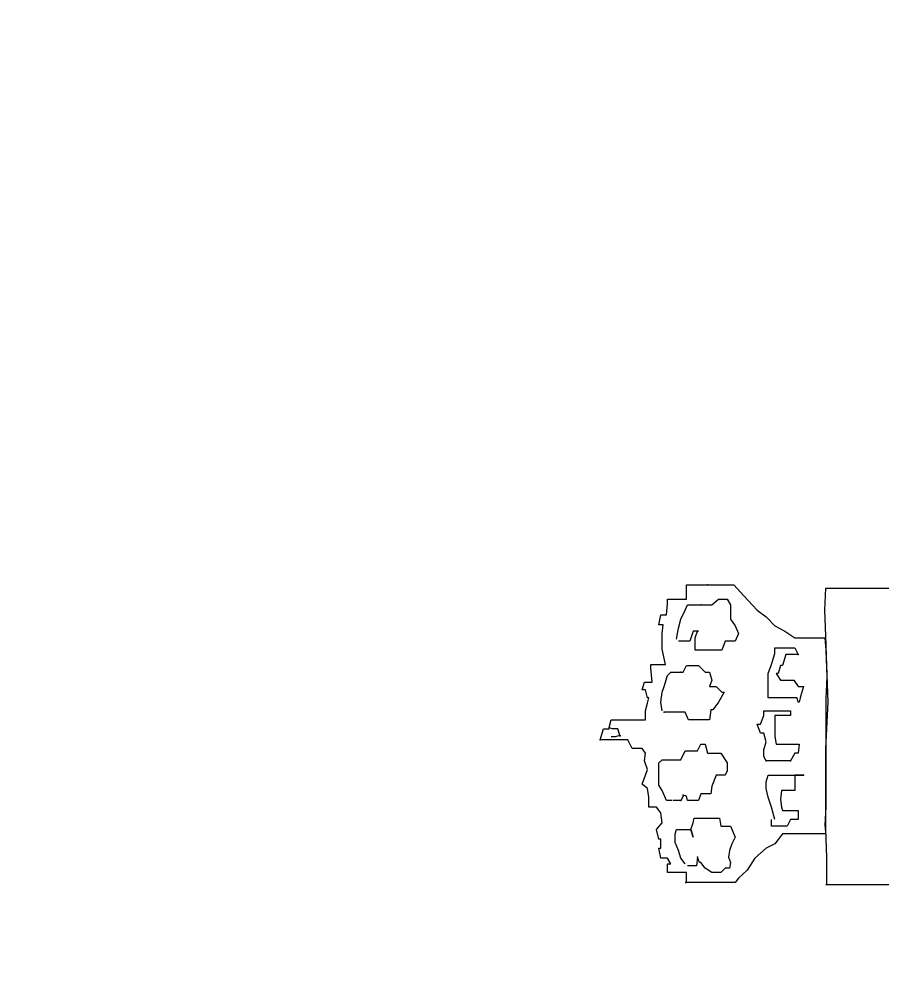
# Model space of a CAD drawing. Extents: x 731854 to 732444, y 4380981 to 4382008.
# Drawn here: x 731877.78 to 731885.58, y 4381848.94 to 4381857.63 of the extents above; entities that cross this region are included whole.
import ezdxf

# ---------------------------------------------------------------- set-up
doc = ezdxf.new("R2010")
doc.units = 0
doc.layers.get('0').update_dxf_attribs({"linetype": 'CONTINUOUS'})

msp = doc.modelspace()

# ---------------------------------------------------------------- linework, layer by layer
at = {"color": 0, "linetype": 'CONTINUOUS'}
for p, q in [((731883.81, 4381852.39), (731883.81, 4381852.52)), ((731883.81, 4381852.52), (731883.84, 4381852.52)), ((731883.81, 4381852.39), (731883.81, 4381852.52)), ((731883.81, 4381852.52), (731883.84, 4381852.52)), ((731883.84, 4381852.52), (731883.88, 4381852.52)), ((731883.84, 4381852.52), (731883.88, 4381852.52)), ((731883.88, 4381852.52), (731883.92, 4381852.52)), ((731883.88, 4381852.52), (731883.92, 4381852.52)), ((731883.92, 4381852.52), (731883.94, 4381852.52)), ((731883.92, 4381852.52), (731883.94, 4381852.52)), ((731883.94, 4381852.52), (731884, 4381852.52)), ((731883.94, 4381852.52), (731884, 4381852.52)), ((731884, 4381852.52), (731884.05, 4381852.52)), ((731884, 4381852.52), (731884.05, 4381852.52)), ((731884.05, 4381852.52), (731884.09, 4381852.52)), ((731884.05, 4381852.52), (731884.09, 4381852.52)), ((731884.09, 4381852.52), (731884.14, 4381852.52)), ((731884.09, 4381852.52), (731884.14, 4381852.52)), ((731884.14, 4381852.52), (731884.19, 4381852.52)), ((731884.14, 4381852.52), (731884.19, 4381852.52)), ((731884.19, 4381852.52), (731884.24, 4381852.52)), ((731884.19, 4381852.52), (731884.24, 4381852.52)), ((731884.24, 4381852.52), (731884.33, 4381852.42)), ((731884.24, 4381852.52), (731884.33, 4381852.42)), ((731885.06, 4381852.29), (731885.07, 4381852.49)), ((731885.06, 4381852.29), (731885.07, 4381852.49)), ((731885.07, 4381852.49), (731885.14, 4381852.49)), ((731885.07, 4381852.49), (731885.14, 4381852.49)), ((731885.14, 4381852.49), (731885.29, 4381852.49)), ((731885.14, 4381852.49), (731885.29, 4381852.49)), ((731885.29, 4381852.49), (731885.5, 4381852.49)), ((731885.29, 4381852.49), (731885.5, 4381852.49)), ((731885.5, 4381852.49), (731885.66, 4381852.49)), ((731885.5, 4381852.49), (731885.66, 4381852.49)), ((731883.64, 4381852.35), (731883.64, 4381852.39)), ((731883.64, 4381852.39), (731883.68, 4381852.39)), ((731883.64, 4381852.35), (731883.64, 4381852.39)), ((731883.64, 4381852.39), (731883.68, 4381852.39)), ((731883.68, 4381852.39), (731883.72, 4381852.39)), ((731883.68, 4381852.39), (731883.72, 4381852.39)), ((731883.72, 4381852.39), (731883.76, 4381852.39)), ((731883.72, 4381852.39), (731883.76, 4381852.39)), ((731883.76, 4381852.39), (731883.81, 4381852.39)), ((731883.76, 4381852.39), (731883.81, 4381852.39)), ((731884.04, 4381852.34), (731884.1, 4381852.39)), ((731884.04, 4381852.34), (731884.1, 4381852.39)), ((731884.1, 4381852.39), (731884.18, 4381852.39)), ((731884.1, 4381852.39), (731884.18, 4381852.39)), ((731884.18, 4381852.39), (731884.21, 4381852.34)), ((731884.18, 4381852.39), (731884.21, 4381852.34)), ((731884.33, 4381852.42), (731884.45, 4381852.29)), ((731884.33, 4381852.42), (731884.45, 4381852.29)), ((731883.63, 4381852.25), (731883.64, 4381852.35)), ((731883.63, 4381852.25), (731883.64, 4381852.35)), ((731883.76, 4381852.21), (731883.8, 4381852.29)), ((731883.76, 4381852.21), (731883.8, 4381852.29)), ((731883.8, 4381852.29), (731883.82, 4381852.34)), ((731883.8, 4381852.29), (731883.82, 4381852.34)), ((731883.82, 4381852.34), (731883.87, 4381852.34)), ((731883.82, 4381852.34), (731883.87, 4381852.34)), ((731883.87, 4381852.34), (731883.92, 4381852.34)), ((731883.87, 4381852.34), (731883.92, 4381852.34)), ((731883.92, 4381852.34), (731883.94, 4381852.34)), ((731883.92, 4381852.34), (731883.94, 4381852.34)), ((731883.94, 4381852.34), (731883.98, 4381852.34)), ((731883.94, 4381852.34), (731883.98, 4381852.34)), ((731883.98, 4381852.34), (731884, 4381852.34)), ((731883.98, 4381852.34), (731884, 4381852.34)), ((731884, 4381852.34), (731884.04, 4381852.34)), ((731884, 4381852.34), (731884.04, 4381852.34)), ((731884.21, 4381852.34), (731884.21, 4381852.27)), ((731884.21, 4381852.34), (731884.21, 4381852.27)), ((731884.45, 4381852.29), (731884.53, 4381852.23)), ((731884.45, 4381852.29), (731884.53, 4381852.23)), ((731885.07, 4381852.06), (731885.06, 4381852.29)), ((731885.07, 4381852.06), (731885.06, 4381852.29)), ((731883.56, 4381852.16), (731883.58, 4381852.25)), ((731883.56, 4381852.16), (731883.58, 4381852.25)), ((731883.58, 4381852.25), (731883.63, 4381852.25)), ((731883.58, 4381852.25), (731883.63, 4381852.25)), ((731883.74, 4381852.13), (731883.76, 4381852.21)), ((731883.74, 4381852.13), (731883.76, 4381852.21)), ((731884.21, 4381852.27), (731884.21, 4381852.21)), ((731884.21, 4381852.27), (731884.21, 4381852.21)), ((731884.21, 4381852.21), (731884.25, 4381852.15)), ((731884.21, 4381852.21), (731884.25, 4381852.15)), ((731884.53, 4381852.23), (731884.61, 4381852.15)), ((731884.53, 4381852.23), (731884.61, 4381852.15)), ((731883.6, 4381852.16), (731883.56, 4381852.16)), ((731883.6, 4381852.16), (731883.56, 4381852.16)), ((731883.59, 4381852.08), (731883.6, 4381852.16)), ((731883.59, 4381852.08), (731883.6, 4381852.16)), ((731883.72, 4381852.03), (731883.74, 4381852.13)), ((731883.72, 4381852.03), (731883.74, 4381852.13)), ((731883.87, 4381852.1), (731883.84, 4381852.01)), ((731883.87, 4381852.1), (731883.84, 4381852.01)), ((731883.89, 4381852.1), (731883.87, 4381852.1)), ((731883.89, 4381852.1), (731883.87, 4381852.1)), ((731883.89, 4381852.04), (731883.91, 4381852.1)), ((731883.91, 4381852.1), (731883.89, 4381852.1)), ((731883.89, 4381852.04), (731883.91, 4381852.1)), ((731883.91, 4381852.1), (731883.89, 4381852.1)), ((731883.91, 4381852.1), (731883.92, 4381852.1)), ((731883.92, 4381852.1), (731883.91, 4381852.1)), ((731883.91, 4381852.1), (731883.92, 4381852.1)), ((731883.92, 4381852.1), (731883.91, 4381852.1)), ((731884.25, 4381852.15), (731884.28, 4381852.08)), ((731884.25, 4381852.15), (731884.28, 4381852.08)), ((731884.61, 4381852.15), (731884.7, 4381852.1)), ((731884.61, 4381852.15), (731884.7, 4381852.1)), ((731884.7, 4381852.1), (731884.79, 4381852.04)), ((731884.7, 4381852.1), (731884.79, 4381852.04)), ((731883.59, 4381851.94), (731883.59, 4381852.08)), ((731883.59, 4381851.94), (731883.59, 4381852.08)), ((731883.89, 4381851.93), (731883.89, 4381852.04)), ((731883.89, 4381851.93), (731883.89, 4381852.04)), ((731884.28, 4381852.08), (731884.25, 4381852.01)), ((731884.28, 4381852.08), (731884.25, 4381852.01)), ((731884.79, 4381852.04), (731884.83, 4381852.04)), ((731884.79, 4381852.04), (731884.83, 4381852.04)), ((731884.83, 4381852.04), (731884.9, 4381852.04)), ((731884.83, 4381852.04), (731884.9, 4381852.04)), ((731884.9, 4381852.04), (731884.99, 4381852.04)), ((731884.9, 4381852.04), (731884.99, 4381852.04)), ((731884.99, 4381852.04), (731885.02, 4381852.04)), ((731884.99, 4381852.04), (731885.02, 4381852.04)), ((731885.02, 4381852.04), (731885.06, 4381852.04)), ((731885.02, 4381852.04), (731885.06, 4381852.04)), ((731885.06, 4381852.04), (731885.07, 4381851.93)), ((731885.06, 4381852.04), (731885.07, 4381851.93)), ((731885.08, 4381851.79), (731885.07, 4381852.06)), ((731885.08, 4381851.79), (731885.07, 4381852.06)), ((731883.62, 4381851.8), (731883.59, 4381851.94)), ((731883.62, 4381851.8), (731883.59, 4381851.94)), ((731883.76, 4381852.01), (731883.74, 4381852.01)), ((731883.76, 4381852.01), (731883.74, 4381852.01)), ((731883.8, 4381852.01), (731883.76, 4381852.01)), ((731883.8, 4381852.01), (731883.76, 4381852.01)), ((731883.84, 4381852.01), (731883.8, 4381852.01)), ((731883.84, 4381852.01), (731883.8, 4381852.01)), ((731883.92, 4381851.93), (731883.89, 4381851.93)), ((731883.92, 4381851.93), (731883.89, 4381851.93)), ((731883.98, 4381851.93), (731883.92, 4381851.93)), ((731883.98, 4381851.93), (731883.92, 4381851.93)), ((731884.03, 4381851.93), (731883.98, 4381851.93)), ((731884.03, 4381851.93), (731883.98, 4381851.93)), ((731884.1, 4381851.93), (731884.03, 4381851.93)), ((731884.1, 4381851.93), (731884.03, 4381851.93)), ((731884.13, 4381851.93), (731884.1, 4381851.93)), ((731884.13, 4381851.93), (731884.1, 4381851.93)), ((731884.16, 4381852.01), (731884.13, 4381851.93)), ((731884.16, 4381852.01), (731884.13, 4381851.93)), ((731884.19, 4381852.01), (731884.16, 4381852.01)), ((731884.19, 4381852.01), (731884.16, 4381852.01)), ((731884.25, 4381852.01), (731884.19, 4381852.01)), ((731884.25, 4381852.01), (731884.19, 4381852.01)), ((731884.61, 4381851.9), (731884.61, 4381851.95)), ((731884.61, 4381851.95), (731884.64, 4381851.95)), ((731884.61, 4381851.9), (731884.61, 4381851.95)), ((731884.61, 4381851.95), (731884.64, 4381851.95)), ((731884.64, 4381851.95), (731884.68, 4381851.95)), ((731884.64, 4381851.95), (731884.68, 4381851.95)), ((731884.68, 4381851.95), (731884.72, 4381851.95)), ((731884.68, 4381851.95), (731884.72, 4381851.95)), ((731884.72, 4381851.95), (731884.79, 4381851.95)), ((731884.72, 4381851.95), (731884.79, 4381851.95)), ((731884.79, 4381851.95), (731884.82, 4381851.89)), ((731884.79, 4381851.95), (731884.82, 4381851.89)), ((731885.07, 4381851.93), (731885.08, 4381851.69)), ((731885.07, 4381851.93), (731885.08, 4381851.69)), ((731884.58, 4381851.8), (731884.61, 4381851.9)), ((731884.58, 4381851.8), (731884.61, 4381851.9)), ((731884.71, 4381851.89), (731884.68, 4381851.79)), ((731884.71, 4381851.89), (731884.68, 4381851.79)), ((731884.75, 4381851.89), (731884.71, 4381851.89)), ((731884.75, 4381851.89), (731884.71, 4381851.89)), ((731884.82, 4381851.89), (731884.75, 4381851.89)), ((731884.82, 4381851.89), (731884.75, 4381851.89)), ((731883.49, 4381851.77), (731883.49, 4381851.8)), ((731883.49, 4381851.8), (731883.51, 4381851.8)), ((731883.49, 4381851.77), (731883.49, 4381851.8)), ((731883.49, 4381851.8), (731883.51, 4381851.8)), ((731883.5, 4381851.64), (731883.49, 4381851.77)), ((731883.5, 4381851.64), (731883.49, 4381851.77)), ((731883.51, 4381851.8), (731883.55, 4381851.8)), ((731883.51, 4381851.8), (731883.55, 4381851.8)), ((731883.55, 4381851.8), (731883.59, 4381851.8)), ((731883.55, 4381851.8), (731883.59, 4381851.8)), ((731883.59, 4381851.8), (731883.62, 4381851.8)), ((731883.59, 4381851.8), (731883.62, 4381851.8)), ((731883.78, 4381851.73), (731883.81, 4381851.79)), ((731883.78, 4381851.73), (731883.81, 4381851.79)), ((731883.81, 4381851.79), (731883.84, 4381851.79)), ((731883.81, 4381851.79), (731883.84, 4381851.79)), ((731883.84, 4381851.79), (731883.92, 4381851.79)), ((731883.84, 4381851.79), (731883.92, 4381851.79)), ((731883.92, 4381851.79), (731883.98, 4381851.73)), ((731883.92, 4381851.79), (731883.98, 4381851.73)), ((731884.55, 4381851.72), (731884.58, 4381851.8)), ((731884.55, 4381851.72), (731884.58, 4381851.8)), ((731884.66, 4381851.79), (731884.64, 4381851.72)), ((731884.66, 4381851.79), (731884.64, 4381851.72)), ((731884.68, 4381851.79), (731884.66, 4381851.79)), ((731884.68, 4381851.79), (731884.66, 4381851.79)), ((731885.09, 4381851.46), (731885.08, 4381851.79)), ((731885.09, 4381851.46), (731885.08, 4381851.79)), ((731883.61, 4381851.6), (731883.64, 4381851.7)), ((731883.61, 4381851.6), (731883.64, 4381851.7)), ((731883.64, 4381851.7), (731883.67, 4381851.73)), ((731883.64, 4381851.7), (731883.67, 4381851.73)), ((731883.67, 4381851.73), (731883.69, 4381851.73)), ((731883.67, 4381851.73), (731883.69, 4381851.73)), ((731883.69, 4381851.73), (731883.72, 4381851.73)), ((731883.69, 4381851.73), (731883.72, 4381851.73)), ((731883.72, 4381851.73), (731883.76, 4381851.73)), ((731883.72, 4381851.73), (731883.76, 4381851.73)), ((731883.76, 4381851.73), (731883.78, 4381851.73)), ((731883.76, 4381851.73), (731883.78, 4381851.73)), ((731883.98, 4381851.73), (731884.02, 4381851.73)), ((731883.98, 4381851.73), (731884.02, 4381851.73)), ((731884.02, 4381851.73), (731884.04, 4381851.66)), ((731884.02, 4381851.73), (731884.04, 4381851.66)), ((731884.55, 4381851.66), (731884.55, 4381851.72)), ((731884.55, 4381851.66), (731884.55, 4381851.72)), ((731884.64, 4381851.72), (731884.62, 4381851.72)), ((731884.62, 4381851.72), (731884.66, 4381851.66)), ((731884.64, 4381851.72), (731884.62, 4381851.72)), ((731884.62, 4381851.72), (731884.66, 4381851.66)), ((731885.08, 4381851.69), (731885.07, 4381851.49)), ((731885.08, 4381851.69), (731885.07, 4381851.49)), ((731883.41, 4381851.57), (731883.43, 4381851.64)), ((731883.41, 4381851.57), (731883.43, 4381851.64)), ((731883.43, 4381851.64), (731883.46, 4381851.64)), ((731883.43, 4381851.64), (731883.46, 4381851.64)), ((731883.46, 4381851.64), (731883.49, 4381851.64)), ((731883.46, 4381851.64), (731883.49, 4381851.64)), ((731883.49, 4381851.64), (731883.5, 4381851.64)), ((731883.49, 4381851.64), (731883.5, 4381851.64)), ((731883.59, 4381851.55), (731883.61, 4381851.6)), ((731883.59, 4381851.55), (731883.61, 4381851.6)), ((731884.04, 4381851.66), (731884.02, 4381851.6)), ((731884.04, 4381851.66), (731884.02, 4381851.6)), ((731884.02, 4381851.6), (731884.08, 4381851.6)), ((731884.02, 4381851.6), (731884.08, 4381851.6)), ((731884.08, 4381851.6), (731884.13, 4381851.55)), ((731884.08, 4381851.6), (731884.13, 4381851.55)), ((731884.55, 4381851.57), (731884.55, 4381851.66)), ((731884.55, 4381851.57), (731884.55, 4381851.66)), ((731884.66, 4381851.66), (731884.7, 4381851.66)), ((731884.66, 4381851.66), (731884.7, 4381851.66)), ((731884.7, 4381851.66), (731884.74, 4381851.66)), ((731884.7, 4381851.66), (731884.74, 4381851.66)), ((731884.74, 4381851.66), (731884.78, 4381851.66)), ((731884.74, 4381851.66), (731884.78, 4381851.66)), ((731884.78, 4381851.66), (731884.82, 4381851.6)), ((731884.78, 4381851.66), (731884.82, 4381851.6)), ((731884.82, 4381851.6), (731884.83, 4381851.6)), ((731884.82, 4381851.6), (731884.83, 4381851.6)), ((731884.83, 4381851.6), (731884.87, 4381851.6)), ((731884.83, 4381851.6), (731884.87, 4381851.6)), ((731884.87, 4381851.6), (731884.84, 4381851.51)), ((731884.87, 4381851.6), (731884.84, 4381851.51)), ((731883.44, 4381851.57), (731883.41, 4381851.57)), ((731883.44, 4381851.57), (731883.41, 4381851.57)), ((731883.46, 4381851.5), (731883.44, 4381851.57)), ((731883.46, 4381851.5), (731883.44, 4381851.57)), ((731883.46, 4381851.45), (731883.47, 4381851.5)), ((731883.47, 4381851.5), (731883.46, 4381851.5)), ((731883.46, 4381851.45), (731883.47, 4381851.5)), ((731883.47, 4381851.5), (731883.46, 4381851.5)), ((731883.58, 4381851.46), (731883.59, 4381851.55)), ((731883.58, 4381851.46), (731883.59, 4381851.55)), ((731884.15, 4381851.55), (731884.1, 4381851.46)), ((731884.15, 4381851.55), (731884.1, 4381851.46)), ((731884.13, 4381851.55), (731884.15, 4381851.55)), ((731884.13, 4381851.55), (731884.15, 4381851.55)), ((731884.55, 4381851.5), (731884.55, 4381851.57)), ((731884.55, 4381851.5), (731884.55, 4381851.57)), ((731884.58, 4381851.5), (731884.55, 4381851.5)), ((731884.58, 4381851.5), (731884.55, 4381851.5)), ((731884.64, 4381851.5), (731884.58, 4381851.5)), ((731884.64, 4381851.5), (731884.58, 4381851.5)), ((731884.72, 4381851.5), (731884.64, 4381851.5)), ((731884.72, 4381851.5), (731884.64, 4381851.5)), ((731884.79, 4381851.5), (731884.72, 4381851.5)), ((731884.79, 4381851.5), (731884.72, 4381851.5)), ((731884.81, 4381851.5), (731884.79, 4381851.5)), ((731884.81, 4381851.5), (731884.79, 4381851.5)), ((731884.82, 4381851.46), (731884.81, 4381851.5)), ((731884.82, 4381851.46), (731884.81, 4381851.5)), ((731884.84, 4381851.51), (731884.83, 4381851.46)), ((731884.84, 4381851.51), (731884.83, 4381851.46)), ((731883.44, 4381851.38), (731883.46, 4381851.45)), ((731883.44, 4381851.38), (731883.46, 4381851.45)), ((731883.59, 4381851.38), (731883.58, 4381851.46)), ((731883.59, 4381851.38), (731883.58, 4381851.46)), ((731884.1, 4381851.46), (731884.05, 4381851.39)), ((731884.1, 4381851.46), (731884.05, 4381851.39)), ((731884.83, 4381851.46), (731884.82, 4381851.46)), ((731884.83, 4381851.46), (731884.82, 4381851.46)), ((731885.07, 4381851.49), (731885.07, 4381851.27)), ((731885.07, 4381851.49), (731885.07, 4381851.27)), ((731885.07, 4381851.04), (731885.09, 4381851.46)), ((731885.07, 4381851.04), (731885.09, 4381851.46)), ((731883.44, 4381851.3), (731883.44, 4381851.38)), ((731883.44, 4381851.3), (731883.44, 4381851.38)), ((731883.64, 4381851.37), (731883.61, 4381851.37)), ((731883.64, 4381851.37), (731883.61, 4381851.37)), ((731883.68, 4381851.37), (731883.64, 4381851.37)), ((731883.68, 4381851.37), (731883.64, 4381851.37)), ((731883.72, 4381851.37), (731883.68, 4381851.37)), ((731883.72, 4381851.37), (731883.68, 4381851.37)), ((731883.74, 4381851.37), (731883.72, 4381851.37)), ((731883.74, 4381851.37), (731883.72, 4381851.37)), ((731883.76, 4381851.37), (731883.74, 4381851.37)), ((731883.76, 4381851.37), (731883.74, 4381851.37)), ((731883.8, 4381851.37), (731883.76, 4381851.37)), ((731883.8, 4381851.37), (731883.76, 4381851.37)), ((731883.83, 4381851.3), (731883.8, 4381851.37)), ((731883.83, 4381851.3), (731883.8, 4381851.37)), ((731884.03, 4381851.39), (731884.02, 4381851.3)), ((731884.03, 4381851.39), (731884.02, 4381851.3)), ((731884.05, 4381851.39), (731884.03, 4381851.39)), ((731884.05, 4381851.39), (731884.03, 4381851.39)), ((731884.48, 4381851.26), (731884.51, 4381851.34)), ((731884.48, 4381851.26), (731884.51, 4381851.34)), ((731884.51, 4381851.34), (731884.51, 4381851.38)), ((731884.51, 4381851.38), (731884.53, 4381851.38)), ((731884.51, 4381851.34), (731884.51, 4381851.38)), ((731884.51, 4381851.38), (731884.53, 4381851.38)), ((731884.53, 4381851.38), (731884.58, 4381851.38)), ((731884.53, 4381851.38), (731884.58, 4381851.38)), ((731884.58, 4381851.38), (731884.66, 4381851.38)), ((731884.58, 4381851.38), (731884.66, 4381851.38)), ((731884.64, 4381851.34), (731884.61, 4381851.34)), ((731884.61, 4381851.34), (731884.61, 4381851.19)), ((731884.64, 4381851.34), (731884.61, 4381851.34)), ((731884.61, 4381851.34), (731884.61, 4381851.19)), ((731884.68, 4381851.34), (731884.64, 4381851.34)), ((731884.68, 4381851.34), (731884.64, 4381851.34)), ((731884.66, 4381851.38), (731884.71, 4381851.38)), ((731884.66, 4381851.38), (731884.71, 4381851.38)), ((731884.72, 4381851.34), (731884.68, 4381851.34)), ((731884.72, 4381851.34), (731884.68, 4381851.34)), ((731884.71, 4381851.38), (731884.75, 4381851.38)), ((731884.71, 4381851.38), (731884.75, 4381851.38)), ((731884.75, 4381851.34), (731884.72, 4381851.34)), ((731884.75, 4381851.34), (731884.72, 4381851.34)), ((731884.75, 4381851.38), (731884.75, 4381851.34)), ((731884.75, 4381851.38), (731884.75, 4381851.34)), ((731883.11, 4381851.22), (731883.13, 4381851.3)), ((731883.11, 4381851.22), (731883.13, 4381851.3)), ((731883.13, 4381851.3), (731883.15, 4381851.3)), ((731883.13, 4381851.3), (731883.15, 4381851.3)), ((731883.15, 4381851.3), (731883.19, 4381851.3)), ((731883.15, 4381851.3), (731883.19, 4381851.3)), ((731883.19, 4381851.3), (731883.24, 4381851.3)), ((731883.19, 4381851.3), (731883.24, 4381851.3)), ((731883.24, 4381851.3), (731883.3, 4381851.3)), ((731883.24, 4381851.3), (731883.3, 4381851.3)), ((731883.3, 4381851.3), (731883.34, 4381851.3)), ((731883.3, 4381851.3), (731883.34, 4381851.3)), ((731883.34, 4381851.3), (731883.38, 4381851.3)), ((731883.34, 4381851.3), (731883.38, 4381851.3)), ((731883.38, 4381851.3), (731883.41, 4381851.3)), ((731883.38, 4381851.3), (731883.41, 4381851.3)), ((731883.41, 4381851.3), (731883.43, 4381851.3)), ((731883.41, 4381851.3), (731883.43, 4381851.3)), ((731883.43, 4381851.3), (731883.44, 4381851.3)), ((731883.43, 4381851.3), (731883.44, 4381851.3)), ((731883.87, 4381851.3), (731883.83, 4381851.3)), ((731883.87, 4381851.3), (731883.83, 4381851.3)), ((731883.94, 4381851.3), (731883.87, 4381851.3)), ((731883.94, 4381851.3), (731883.87, 4381851.3)), ((731884, 4381851.3), (731883.94, 4381851.3)), ((731884, 4381851.3), (731883.94, 4381851.3)), ((731884.02, 4381851.3), (731884, 4381851.3)), ((731884.02, 4381851.3), (731884, 4381851.3)), ((731884.48, 4381851.18), (731884.45, 4381851.26)), ((731884.45, 4381851.26), (731884.48, 4381851.26)), ((731884.48, 4381851.18), (731884.45, 4381851.26)), ((731884.45, 4381851.26), (731884.48, 4381851.26)), ((731885.07, 4381851.27), (731885.07, 4381851)), ((731885.07, 4381851.27), (731885.07, 4381851)), ((731883.03, 4381851.12), (731883.06, 4381851.22)), ((731883.03, 4381851.12), (731883.06, 4381851.22)), ((731883.06, 4381851.22), (731883.1, 4381851.22)), ((731883.06, 4381851.22), (731883.1, 4381851.22)), ((731883.1, 4381851.22), (731883.11, 4381851.22)), ((731883.1, 4381851.22), (731883.11, 4381851.22)), ((731883.14, 4381851.22), (731883.11, 4381851.23)), ((731883.11, 4381851.23), (731883.11, 4381851.22)), ((731883.14, 4381851.22), (731883.11, 4381851.23)), ((731883.11, 4381851.23), (731883.11, 4381851.22)), ((731883.13, 4381851.15), (731883.17, 4381851.15)), ((731883.13, 4381851.15), (731883.17, 4381851.15)), ((731883.19, 4381851.22), (731883.14, 4381851.22)), ((731883.19, 4381851.22), (731883.14, 4381851.22)), ((731883.17, 4381851.15), (731883.21, 4381851.16)), ((731883.17, 4381851.15), (731883.21, 4381851.16)), ((731883.21, 4381851.15), (731883.19, 4381851.22)), ((731883.21, 4381851.15), (731883.19, 4381851.22)), ((731883.21, 4381851.16), (731883.21, 4381851.15)), ((731883.21, 4381851.16), (731883.21, 4381851.15)), ((731884.51, 4381851.18), (731884.48, 4381851.18)), ((731884.51, 4381851.18), (731884.48, 4381851.18)), ((731884.53, 4381851.1), (731884.51, 4381851.18)), ((731884.53, 4381851.1), (731884.51, 4381851.18)), ((731884.61, 4381851.19), (731884.61, 4381851.15)), ((731884.61, 4381851.19), (731884.61, 4381851.15)), ((731884.61, 4381851.15), (731884.62, 4381851.08)), ((731884.61, 4381851.15), (731884.62, 4381851.08)), ((731883.04, 4381851.12), (731883.03, 4381851.12)), ((731883.04, 4381851.12), (731883.03, 4381851.12)), ((731883.1, 4381851.12), (731883.04, 4381851.12)), ((731883.1, 4381851.12), (731883.04, 4381851.12)), ((731883.15, 4381851.12), (731883.1, 4381851.12)), ((731883.15, 4381851.12), (731883.1, 4381851.12)), ((731883.2, 4381851.12), (731883.15, 4381851.12)), ((731883.2, 4381851.12), (731883.15, 4381851.12)), ((731883.24, 4381851.12), (731883.2, 4381851.12)), ((731883.24, 4381851.12), (731883.2, 4381851.12)), ((731883.28, 4381851.12), (731883.24, 4381851.12)), ((731883.28, 4381851.12), (731883.24, 4381851.12)), ((731883.32, 4381851.04), (731883.28, 4381851.12)), ((731883.32, 4381851.04), (731883.28, 4381851.12)), ((731883.91, 4381851.02), (731883.94, 4381851.08)), ((731883.91, 4381851.02), (731883.94, 4381851.08)), ((731883.94, 4381851.08), (731883.98, 4381851.08)), ((731883.94, 4381851.08), (731883.98, 4381851.08)), ((731883.98, 4381851.08), (731884, 4381851)), ((731883.98, 4381851.08), (731884, 4381851)), ((731884.51, 4381851.03), (731884.53, 4381851.1)), ((731884.51, 4381851.03), (731884.53, 4381851.1)), ((731884.62, 4381851.08), (731884.64, 4381851.08)), ((731884.62, 4381851.08), (731884.64, 4381851.08)), ((731884.64, 4381851.08), (731884.66, 4381851.08)), ((731884.64, 4381851.08), (731884.66, 4381851.08)), ((731884.66, 4381851.08), (731884.7, 4381851.08)), ((731884.66, 4381851.08), (731884.7, 4381851.08)), ((731884.7, 4381851.08), (731884.75, 4381851.08)), ((731884.7, 4381851.08), (731884.75, 4381851.08)), ((731884.75, 4381851.08), (731884.79, 4381851.08)), ((731884.75, 4381851.08), (731884.79, 4381851.08)), ((731884.79, 4381851.08), (731884.83, 4381851.08)), ((731884.79, 4381851.08), (731884.83, 4381851.08)), ((731884.83, 4381851.08), (731884.82, 4381851)), ((731884.83, 4381851.08), (731884.82, 4381851)), ((731883.38, 4381851.04), (731883.32, 4381851.04)), ((731883.38, 4381851.04), (731883.32, 4381851.04)), ((731883.41, 4381851.04), (731883.38, 4381851.04)), ((731883.41, 4381851.04), (731883.38, 4381851.04)), ((731883.44, 4381851), (731883.41, 4381851.04)), ((731883.44, 4381851), (731883.41, 4381851.04)), ((731883.43, 4381850.93), (731883.44, 4381851)), ((731883.43, 4381850.93), (731883.44, 4381851)), ((731883.76, 4381850.94), (731883.8, 4381851.02)), ((731883.76, 4381850.94), (731883.8, 4381851.02)), ((731883.8, 4381851.02), (731883.91, 4381851.02)), ((731883.8, 4381851.02), (731883.91, 4381851.02)), ((731884, 4381851), (731884.04, 4381851)), ((731884, 4381851), (731884.04, 4381851)), ((731884.04, 4381851), (731884.12, 4381851)), ((731884.04, 4381851), (731884.12, 4381851)), ((731884.12, 4381851), (731884.18, 4381850.91)), ((731884.12, 4381851), (731884.18, 4381850.91)), ((731884.51, 4381850.97), (731884.51, 4381851.03)), ((731884.51, 4381850.97), (731884.51, 4381851.03)), ((731884.53, 4381850.93), (731884.51, 4381850.97)), ((731884.53, 4381850.93), (731884.51, 4381850.97)), ((731884.79, 4381851), (731884.75, 4381850.93)), ((731884.79, 4381851), (731884.75, 4381850.93)), ((731884.82, 4381851), (731884.79, 4381851)), ((731884.82, 4381851), (731884.79, 4381851)), ((731885.07, 4381850.7), (731885.07, 4381851.04)), ((731885.07, 4381850.7), (731885.07, 4381851.04)), ((731885.07, 4381851), (731885.07, 4381850.74)), ((731885.07, 4381851), (731885.07, 4381850.74)), ((731883.46, 4381850.85), (731883.43, 4381850.93)), ((731883.46, 4381850.85), (731883.43, 4381850.93)), ((731883.56, 4381850.91), (731883.59, 4381850.94)), ((731883.56, 4381850.91), (731883.59, 4381850.94)), ((731883.56, 4381850.8), (731883.56, 4381850.91)), ((731883.56, 4381850.8), (731883.56, 4381850.91)), ((731883.59, 4381850.94), (731883.61, 4381850.94)), ((731883.59, 4381850.94), (731883.61, 4381850.94)), ((731883.61, 4381850.94), (731883.64, 4381850.94)), ((731883.61, 4381850.94), (731883.64, 4381850.94)), ((731883.64, 4381850.94), (731883.69, 4381850.94)), ((731883.64, 4381850.94), (731883.69, 4381850.94)), ((731883.69, 4381850.94), (731883.72, 4381850.94)), ((731883.69, 4381850.94), (731883.72, 4381850.94)), ((731883.72, 4381850.94), (731883.76, 4381850.94)), ((731883.72, 4381850.94), (731883.76, 4381850.94)), ((731884.18, 4381850.91), (731884.18, 4381850.84)), ((731884.18, 4381850.91), (731884.18, 4381850.84)), ((731884.61, 4381850.93), (731884.53, 4381850.93)), ((731884.61, 4381850.93), (731884.53, 4381850.93)), ((731884.64, 4381850.93), (731884.61, 4381850.93)), ((731884.64, 4381850.93), (731884.61, 4381850.93)), ((731884.7, 4381850.93), (731884.64, 4381850.93)), ((731884.7, 4381850.93), (731884.64, 4381850.93)), ((731884.74, 4381850.93), (731884.7, 4381850.93)), ((731884.74, 4381850.93), (731884.7, 4381850.93)), ((731884.75, 4381850.93), (731884.74, 4381850.93)), ((731884.75, 4381850.93), (731884.74, 4381850.93)), ((731883.41, 4381850.72), (731883.44, 4381850.8)), ((731883.41, 4381850.72), (731883.44, 4381850.8)), ((731883.44, 4381850.8), (731883.46, 4381850.85)), ((731883.44, 4381850.8), (731883.46, 4381850.85)), ((731883.56, 4381850.71), (731883.56, 4381850.8)), ((731883.56, 4381850.71), (731883.56, 4381850.8)), ((731884.08, 4381850.8), (731884.04, 4381850.7)), ((731884.08, 4381850.8), (731884.04, 4381850.7)), ((731884.11, 4381850.8), (731884.08, 4381850.8)), ((731884.11, 4381850.8), (731884.08, 4381850.8)), ((731884.16, 4381850.8), (731884.11, 4381850.8)), ((731884.16, 4381850.8), (731884.11, 4381850.8)), ((731884.18, 4381850.84), (731884.16, 4381850.8)), ((731884.18, 4381850.84), (731884.16, 4381850.8)), ((731884.53, 4381850.74), (731884.55, 4381850.8)), ((731884.53, 4381850.74), (731884.55, 4381850.8)), ((731884.55, 4381850.8), (731884.61, 4381850.8)), ((731884.55, 4381850.8), (731884.61, 4381850.8)), ((731884.61, 4381850.8), (731884.66, 4381850.8)), ((731884.61, 4381850.8), (731884.66, 4381850.8)), ((731884.66, 4381850.8), (731884.7, 4381850.8)), ((731884.66, 4381850.8), (731884.7, 4381850.8)), ((731884.7, 4381850.8), (731884.72, 4381850.8)), ((731884.7, 4381850.8), (731884.72, 4381850.8)), ((731884.72, 4381850.8), (731884.74, 4381850.8)), ((731884.72, 4381850.8), (731884.74, 4381850.8)), ((731884.74, 4381850.8), (731884.78, 4381850.8)), ((731884.74, 4381850.8), (731884.78, 4381850.8)), ((731884.78, 4381850.8), (731884.79, 4381850.8)), ((731884.78, 4381850.8), (731884.79, 4381850.8)), ((731884.79, 4381850.8), (731884.81, 4381850.8)), ((731884.81, 4381850.8), (731884.79, 4381850.8)), ((731884.79, 4381850.8), (731884.79, 4381850.66)), ((731884.79, 4381850.8), (731884.81, 4381850.8)), ((731884.81, 4381850.8), (731884.79, 4381850.8)), ((731884.79, 4381850.8), (731884.79, 4381850.66)), ((731884.81, 4381850.8), (731884.82, 4381850.8)), ((731884.83, 4381850.8), (731884.81, 4381850.8)), ((731884.81, 4381850.8), (731884.82, 4381850.8)), ((731884.83, 4381850.8), (731884.81, 4381850.8)), ((731884.82, 4381850.8), (731884.84, 4381850.8)), ((731884.82, 4381850.8), (731884.84, 4381850.8)), ((731884.87, 4381850.8), (731884.83, 4381850.8)), ((731884.87, 4381850.8), (731884.83, 4381850.8)), ((731884.84, 4381850.8), (731884.87, 4381850.8)), ((731884.84, 4381850.8), (731884.87, 4381850.8)), ((731883.46, 4381850.68), (731883.41, 4381850.72)), ((731883.46, 4381850.68), (731883.41, 4381850.72)), ((731883.59, 4381850.66), (731883.56, 4381850.71)), ((731883.59, 4381850.66), (731883.56, 4381850.71)), ((731884.53, 4381850.68), (731884.53, 4381850.74)), ((731884.53, 4381850.68), (731884.53, 4381850.74)), ((731885.07, 4381850.74), (731885.07, 4381850.51)), ((731885.07, 4381850.74), (731885.07, 4381850.51)), ((731883.47, 4381850.6), (731883.46, 4381850.68)), ((731883.47, 4381850.6), (731883.46, 4381850.68)), ((731883.63, 4381850.57), (731883.59, 4381850.66)), ((731883.63, 4381850.57), (731883.59, 4381850.66)), ((731883.94, 4381850.63), (731883.92, 4381850.57)), ((731883.94, 4381850.63), (731883.92, 4381850.57)), ((731884, 4381850.63), (731883.94, 4381850.63)), ((731884, 4381850.63), (731883.94, 4381850.63)), ((731884.03, 4381850.63), (731884, 4381850.63)), ((731884.03, 4381850.63), (731884, 4381850.63)), ((731884.04, 4381850.7), (731884.03, 4381850.63)), ((731884.04, 4381850.7), (731884.03, 4381850.63)), ((731884.55, 4381850.6), (731884.53, 4381850.68)), ((731884.55, 4381850.6), (731884.53, 4381850.68)), ((731884.67, 4381850.66), (731884.66, 4381850.58)), ((731884.67, 4381850.66), (731884.66, 4381850.58)), ((731884.71, 4381850.66), (731884.67, 4381850.66)), ((731884.71, 4381850.66), (731884.67, 4381850.66)), ((731884.75, 4381850.66), (731884.71, 4381850.66)), ((731884.75, 4381850.66), (731884.71, 4381850.66)), ((731884.79, 4381850.66), (731884.75, 4381850.66)), ((731884.79, 4381850.66), (731884.75, 4381850.66)), ((731885.07, 4381850.31), (731885.07, 4381850.7)), ((731885.07, 4381850.31), (731885.07, 4381850.7)), ((731883.47, 4381850.51), (731883.47, 4381850.6)), ((731883.47, 4381850.51), (731883.47, 4381850.6)), ((731883.68, 4381850.57), (731883.63, 4381850.57)), ((731883.68, 4381850.57), (731883.63, 4381850.57)), ((731883.71, 4381850.57), (731883.69, 4381850.57)), ((731883.71, 4381850.57), (731883.69, 4381850.57)), ((731883.76, 4381850.57), (731883.71, 4381850.57)), ((731883.76, 4381850.57), (731883.71, 4381850.57)), ((731883.78, 4381850.61), (731883.76, 4381850.57)), ((731883.78, 4381850.61), (731883.76, 4381850.57)), ((731883.81, 4381850.61), (731883.78, 4381850.62)), ((731883.78, 4381850.62), (731883.78, 4381850.61)), ((731883.81, 4381850.61), (731883.78, 4381850.62)), ((731883.78, 4381850.62), (731883.78, 4381850.61)), ((731883.82, 4381850.57), (731883.81, 4381850.61)), ((731883.82, 4381850.57), (731883.81, 4381850.61)), ((731883.84, 4381850.57), (731883.82, 4381850.57)), ((731883.84, 4381850.57), (731883.82, 4381850.57)), ((731883.89, 4381850.57), (731883.84, 4381850.57)), ((731883.89, 4381850.57), (731883.84, 4381850.57)), ((731883.92, 4381850.57), (731883.89, 4381850.57)), ((731883.92, 4381850.57), (731883.89, 4381850.57)), ((731884.58, 4381850.51), (731884.55, 4381850.6)), ((731884.58, 4381850.51), (731884.55, 4381850.6)), ((731884.66, 4381850.58), (731884.67, 4381850.51)), ((731884.66, 4381850.58), (731884.67, 4381850.51)), ((731883.49, 4381850.51), (731883.47, 4381850.51)), ((731883.49, 4381850.51), (731883.47, 4381850.51)), ((731883.54, 4381850.51), (731883.49, 4381850.51)), ((731883.54, 4381850.51), (731883.49, 4381850.51)), ((731883.58, 4381850.46), (731883.54, 4381850.51)), ((731883.58, 4381850.46), (731883.54, 4381850.51)), ((731883.59, 4381850.37), (731883.58, 4381850.46)), ((731883.59, 4381850.37), (731883.58, 4381850.46)), ((731884.61, 4381850.4), (731884.58, 4381850.51)), ((731884.61, 4381850.4), (731884.58, 4381850.51)), ((731884.67, 4381850.51), (731884.68, 4381850.48)), ((731884.67, 4381850.51), (731884.68, 4381850.48)), ((731884.68, 4381850.48), (731884.7, 4381850.48)), ((731884.68, 4381850.48), (731884.7, 4381850.48)), ((731884.7, 4381850.48), (731884.72, 4381850.48)), ((731884.7, 4381850.48), (731884.72, 4381850.48)), ((731884.72, 4381850.48), (731884.73, 4381850.48)), ((731884.72, 4381850.48), (731884.73, 4381850.48)), ((731884.73, 4381850.48), (731884.78, 4381850.48)), ((731884.73, 4381850.48), (731884.78, 4381850.48)), ((731884.78, 4381850.48), (731884.82, 4381850.48)), ((731884.78, 4381850.48), (731884.82, 4381850.48)), ((731884.82, 4381850.48), (731884.82, 4381850.4)), ((731884.82, 4381850.48), (731884.82, 4381850.4)), ((731885.07, 4381850.51), (731885.06, 4381850.35)), ((731885.07, 4381850.51), (731885.06, 4381850.35)), ((731883.54, 4381850.31), (731883.59, 4381850.37)), ((731883.54, 4381850.31), (731883.59, 4381850.37)), ((731883.85, 4381850.31), (731883.87, 4381850.37)), ((731883.85, 4381850.31), (731883.87, 4381850.37)), ((731883.87, 4381850.37), (731883.88, 4381850.41)), ((731883.87, 4381850.37), (731883.88, 4381850.41)), ((731883.88, 4381850.41), (731883.91, 4381850.41)), ((731883.88, 4381850.41), (731883.91, 4381850.41)), ((731883.91, 4381850.41), (731883.94, 4381850.41)), ((731883.91, 4381850.41), (731883.94, 4381850.41)), ((731883.94, 4381850.41), (731884, 4381850.41)), ((731883.94, 4381850.41), (731884, 4381850.41)), ((731884, 4381850.41), (731884.08, 4381850.41)), ((731884, 4381850.41), (731884.08, 4381850.41)), ((731884.08, 4381850.41), (731884.11, 4381850.41)), ((731884.08, 4381850.41), (731884.11, 4381850.41)), ((731884.11, 4381850.41), (731884.12, 4381850.34)), ((731884.11, 4381850.41), (731884.12, 4381850.34)), ((731884.58, 4381850.34), (731884.58, 4381850.4)), ((731884.58, 4381850.34), (731884.58, 4381850.4)), ((731884.75, 4381850.4), (731884.72, 4381850.34)), ((731884.75, 4381850.4), (731884.72, 4381850.34)), ((731884.78, 4381850.4), (731884.75, 4381850.4)), ((731884.78, 4381850.4), (731884.75, 4381850.4)), ((731884.82, 4381850.4), (731884.78, 4381850.4)), ((731884.82, 4381850.4), (731884.78, 4381850.4)), ((731883.56, 4381850.22), (731883.54, 4381850.31)), ((731883.56, 4381850.22), (731883.54, 4381850.31)), ((731883.71, 4381850.27), (731883.72, 4381850.31)), ((731883.71, 4381850.27), (731883.72, 4381850.31)), ((731883.72, 4381850.31), (731883.76, 4381850.31)), ((731883.72, 4381850.31), (731883.76, 4381850.31)), ((731883.76, 4381850.31), (731883.81, 4381850.31)), ((731883.76, 4381850.31), (731883.81, 4381850.31)), ((731883.81, 4381850.31), (731883.85, 4381850.31)), ((731883.81, 4381850.31), (731883.85, 4381850.31)), ((731883.85, 4381850.31), (731883.87, 4381850.24)), ((731883.87, 4381850.24), (731883.85, 4381850.31)), ((731883.85, 4381850.31), (731883.87, 4381850.24)), ((731883.87, 4381850.24), (731883.85, 4381850.31)), ((731884.12, 4381850.34), (731884.21, 4381850.34)), ((731884.12, 4381850.34), (731884.21, 4381850.34)), ((731884.21, 4381850.34), (731884.25, 4381850.24)), ((731884.21, 4381850.34), (731884.25, 4381850.24)), ((731884.61, 4381850.34), (731884.58, 4381850.34)), ((731884.61, 4381850.34), (731884.58, 4381850.34)), ((731884.64, 4381850.34), (731884.61, 4381850.34)), ((731884.64, 4381850.34), (731884.61, 4381850.34)), ((731884.69, 4381850.34), (731884.64, 4381850.34)), ((731884.69, 4381850.34), (731884.64, 4381850.34)), ((731884.72, 4381850.34), (731884.69, 4381850.34)), ((731884.72, 4381850.34), (731884.69, 4381850.34)), ((731885.06, 4381850.35), (731885.07, 4381850.25)), ((731885.06, 4381850.35), (731885.07, 4381850.25)), ((731885.08, 4381850.06), (731885.07, 4381850.31)), ((731885.08, 4381850.06), (731885.07, 4381850.31)), ((731883.58, 4381850.22), (731883.56, 4381850.22)), ((731883.58, 4381850.22), (731883.56, 4381850.22)), ((731883.58, 4381850.14), (731883.58, 4381850.22)), ((731883.58, 4381850.14), (731883.58, 4381850.22)), ((731883.71, 4381850.19), (731883.71, 4381850.27)), ((731883.71, 4381850.19), (731883.71, 4381850.27)), ((731883.74, 4381850.12), (731883.71, 4381850.19)), ((731883.74, 4381850.12), (731883.71, 4381850.19)), ((731884.25, 4381850.24), (731884.22, 4381850.18)), ((731884.25, 4381850.24), (731884.22, 4381850.18)), ((731884.68, 4381850.27), (731884.61, 4381850.18)), ((731884.68, 4381850.27), (731884.61, 4381850.18)), ((731884.78, 4381850.27), (731884.68, 4381850.27)), ((731884.78, 4381850.27), (731884.68, 4381850.27)), ((731884.84, 4381850.27), (731884.78, 4381850.27)), ((731884.84, 4381850.27), (731884.78, 4381850.27)), ((731884.92, 4381850.27), (731884.84, 4381850.27)), ((731884.92, 4381850.27), (731884.84, 4381850.27)), ((731885.03, 4381850.27), (731884.92, 4381850.27)), ((731885.03, 4381850.27), (731884.92, 4381850.27)), ((731885.07, 4381850.27), (731885.03, 4381850.27)), ((731885.07, 4381850.27), (731885.03, 4381850.27)), ((731883.58, 4381850.05), (731883.56, 4381850.14)), ((731883.56, 4381850.14), (731883.58, 4381850.14)), ((731883.58, 4381850.05), (731883.56, 4381850.14)), ((731883.56, 4381850.14), (731883.58, 4381850.14)), ((731883.76, 4381850.05), (731883.74, 4381850.12)), ((731883.76, 4381850.05), (731883.74, 4381850.12)), ((731884.2, 4381850.12), (731884.19, 4381850.06)), ((731884.2, 4381850.12), (731884.19, 4381850.06)), ((731884.22, 4381850.18), (731884.2, 4381850.12)), ((731884.22, 4381850.18), (731884.2, 4381850.12)), ((731884.53, 4381850.14), (731884.43, 4381850.05)), ((731884.53, 4381850.14), (731884.43, 4381850.05)), ((731884.61, 4381850.18), (731884.53, 4381850.14)), ((731884.61, 4381850.18), (731884.53, 4381850.14)), ((731883.62, 4381850.05), (731883.58, 4381850.05)), ((731883.62, 4381850.05), (731883.58, 4381850.05)), ((731883.64, 4381850.05), (731883.62, 4381850.05)), ((731883.64, 4381850.05), (731883.62, 4381850.05)), ((731883.67, 4381850), (731883.64, 4381850.05)), ((731883.67, 4381850), (731883.64, 4381850.05)), ((731883.8, 4381850), (731883.76, 4381850.05)), ((731883.8, 4381850), (731883.76, 4381850.05)), ((731883.91, 4381850.06), (731883.9, 4381849.98)), ((731883.91, 4381850.06), (731883.9, 4381849.98)), ((731883.93, 4381850.01), (731883.91, 4381850.06)), ((731883.93, 4381850.01), (731883.91, 4381850.06)), ((731884.19, 4381850.06), (731884.21, 4381850.01)), ((731884.19, 4381850.06), (731884.21, 4381850.01)), ((731884.43, 4381850.05), (731884.36, 4381849.94)), ((731884.43, 4381850.05), (731884.36, 4381849.94)), ((731885.08, 4381849.81), (731885.08, 4381850.06)), ((731885.08, 4381849.81), (731885.08, 4381850.06)), ((731883.64, 4381849.92), (731883.64, 4381850)), ((731883.64, 4381850), (731883.67, 4381850)), ((731883.64, 4381849.92), (731883.64, 4381850)), ((731883.64, 4381850), (731883.67, 4381850)), ((731883.83, 4381849.98), (731883.82, 4381849.98)), ((731883.83, 4381849.98), (731883.82, 4381849.98)), ((731883.85, 4381849.98), (731883.83, 4381849.98)), ((731883.85, 4381849.98), (731883.83, 4381849.98)), ((731883.9, 4381849.98), (731883.85, 4381849.98)), ((731883.9, 4381849.98), (731883.85, 4381849.98)), ((731883.94, 4381850.01), (731883.93, 4381850.01)), ((731883.94, 4381850.01), (731883.93, 4381850.01)), ((731883.98, 4381849.96), (731883.94, 4381850.01)), ((731883.98, 4381849.96), (731883.94, 4381850.01)), ((731884.04, 4381849.92), (731883.98, 4381849.96)), ((731884.04, 4381849.92), (731883.98, 4381849.96)), ((731884.16, 4381849.96), (731884.12, 4381849.92)), ((731884.16, 4381849.96), (731884.12, 4381849.92)), ((731884.2, 4381849.96), (731884.16, 4381849.96)), ((731884.2, 4381849.96), (731884.16, 4381849.96)), ((731884.21, 4381850.01), (731884.2, 4381849.96)), ((731884.21, 4381850.01), (731884.2, 4381849.96)), ((731884.36, 4381849.94), (731884.28, 4381849.87)), ((731884.36, 4381849.94), (731884.28, 4381849.87)), ((731883.67, 4381849.92), (731883.64, 4381849.92)), ((731883.67, 4381849.92), (731883.64, 4381849.92)), ((731883.71, 4381849.92), (731883.67, 4381849.92)), ((731883.71, 4381849.92), (731883.67, 4381849.92)), ((731883.74, 4381849.92), (731883.71, 4381849.92)), ((731883.74, 4381849.92), (731883.71, 4381849.92)), ((731883.78, 4381849.92), (731883.74, 4381849.92)), ((731883.78, 4381849.92), (731883.74, 4381849.92)), ((731883.81, 4381849.92), (731883.78, 4381849.92)), ((731883.81, 4381849.92), (731883.78, 4381849.92)), ((731883.81, 4381849.83), (731883.81, 4381849.92)), ((731883.81, 4381849.83), (731883.81, 4381849.92)), ((731884.12, 4381849.92), (731884.04, 4381849.92)), ((731884.12, 4381849.92), (731884.04, 4381849.92)), ((731884.28, 4381849.87), (731884.25, 4381849.83)), ((731884.28, 4381849.87), (731884.25, 4381849.83)), ((731883.83, 4381849.83), (731883.8, 4381849.83)), ((731883.8, 4381849.83), (731883.81, 4381849.83)), ((731883.83, 4381849.83), (731883.8, 4381849.83)), ((731883.8, 4381849.83), (731883.81, 4381849.83)), ((731883.88, 4381849.83), (731883.83, 4381849.83)), ((731883.88, 4381849.83), (731883.83, 4381849.83)), ((731883.92, 4381849.83), (731883.88, 4381849.83)), ((731883.92, 4381849.83), (731883.88, 4381849.83)), ((731883.98, 4381849.83), (731883.92, 4381849.83)), ((731883.98, 4381849.83), (731883.92, 4381849.83)), ((731884, 4381849.83), (731883.98, 4381849.83)), ((731884, 4381849.83), (731883.98, 4381849.83)), ((731884.02, 4381849.83), (731884, 4381849.83)), ((731884.02, 4381849.83), (731884, 4381849.83)), ((731884.05, 4381849.83), (731884.02, 4381849.83)), ((731884.05, 4381849.83), (731884.02, 4381849.83)), ((731884.14, 4381849.83), (731884.05, 4381849.83)), ((731884.14, 4381849.83), (731884.05, 4381849.83)), ((731884.18, 4381849.83), (731884.14, 4381849.83)), ((731884.18, 4381849.83), (731884.14, 4381849.83)), ((731884.2, 4381849.83), (731884.18, 4381849.83)), ((731884.2, 4381849.83), (731884.18, 4381849.83)), ((731884.25, 4381849.83), (731884.2, 4381849.83)), ((731884.25, 4381849.83), (731884.2, 4381849.83)), ((731885.09, 4381849.81), (731885.07, 4381849.81)), ((731885.09, 4381849.81), (731885.07, 4381849.81)), ((731885.18, 4381849.81), (731885.09, 4381849.81)), ((731885.18, 4381849.81), (731885.09, 4381849.81)), ((731885.27, 4381849.81), (731885.18, 4381849.81)), ((731885.27, 4381849.81), (731885.18, 4381849.81)), ((731885.35, 4381849.81), (731885.27, 4381849.81)), ((731885.35, 4381849.81), (731885.27, 4381849.81)), ((731885.53, 4381849.81), (731885.35, 4381849.81)), ((731885.53, 4381849.81), (731885.35, 4381849.81)), ((731885.71, 4381849.81), (731885.53, 4381849.81)), ((731885.71, 4381849.81), (731885.53, 4381849.81))]:
    msp.add_line(p, q, dxfattribs=at)
for p in [(731884, 4381852.52), (731884, 4381852.52), (731883.94, 4381852.34), (731883.94, 4381852.34), (731884.82, 4381851.89), (731884.82, 4381851.89), (731883.76, 4381851.73), (731883.76, 4381851.73), (731883.61, 4381851.37), (731883.61, 4381851.37), (731883.11, 4381851.22), (731883.11, 4381851.22), (731883.03, 4381851.12), (731883.03, 4381851.12), (731884.53, 4381850.93), (731884.53, 4381850.93), (731884.75, 4381850.93), (731884.75, 4381850.93), (731884.87, 4381850.8), (731884.87, 4381850.8), (731883.76, 4381850.57), (731883.76, 4381850.57), (731883.78, 4381850.62), (731883.78, 4381850.62), (731883.91, 4381850.06), (731883.91, 4381850.06)]:
    msp.add_point(p, dxfattribs=at)

# ---------------------------------------------------------------- meshes
mesh = msp.add_polyface(dxfattribs=at)
corners = [(732162.5, 4380981), (731854.5, 4382007.5), (732444, 4380981), (732444, 4382007.5), (731854.5, 4380981)]
mesh.append_faces([[corners[k] for k in face] for face in [(0, 1, 4), (1, 0, 2, 3)]], dxfattribs={"vtx0": -1, "color": 0})
mesh = msp.add_polyface(dxfattribs=at)
corners = [(732145.58, 4381821), (732145.58, 4382001.5), (731864.5, 4382001.5), (731864.5, 4381821)]
mesh.append_faces([[corners[k] for k in face] for face in [(0, 1, 2, 3)]], dxfattribs={"color": 0})

doc.saveas('drawing.dxf')
